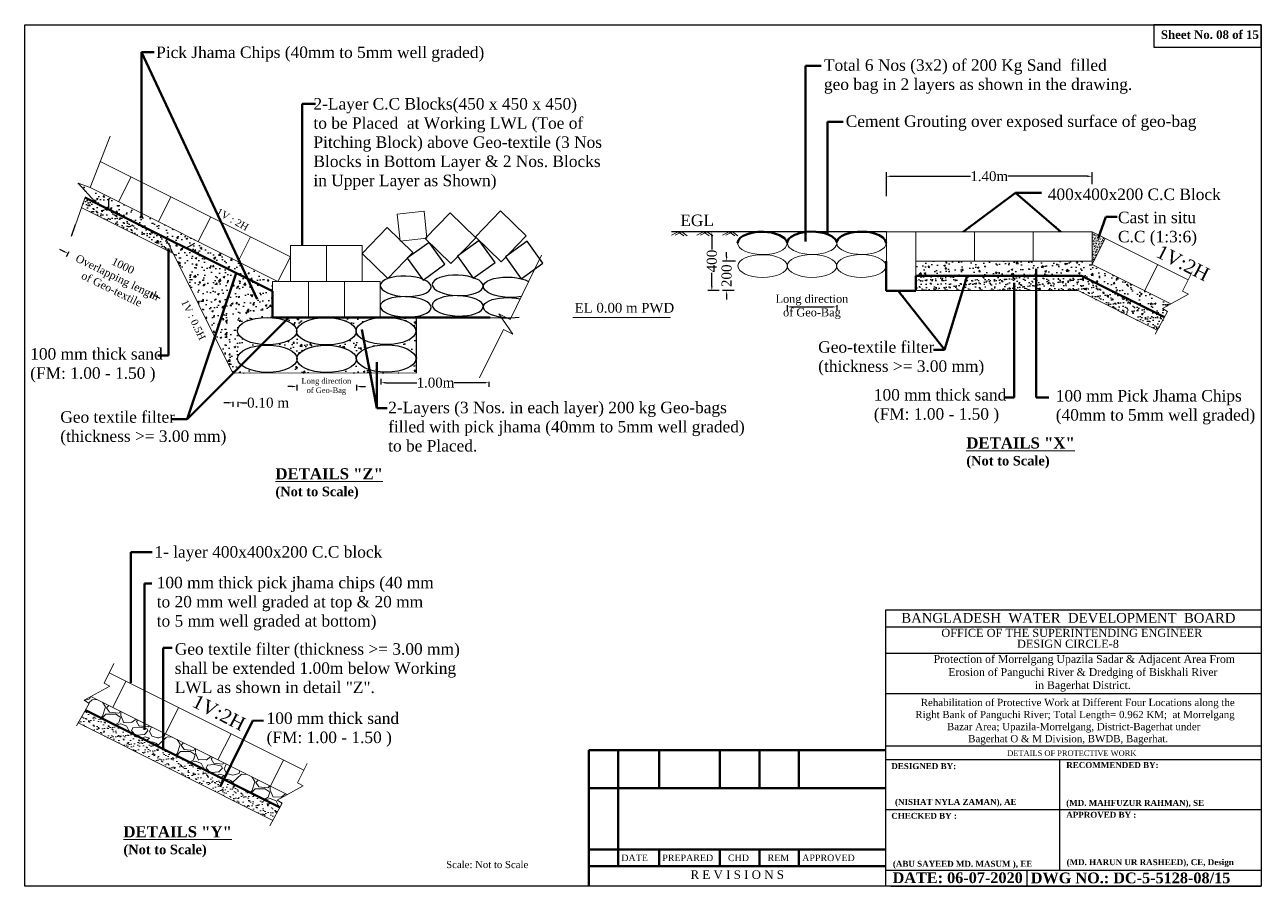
# Model space of a CAD drawing. Header units: metres. Extents: x -2434 to 11656, y -15288 to 8109.
# Drawn here: x 3116 to 3227.1, y -11701.7 to -11624.4 of the extents above; entities that cross this region are included whole.
import ezdxf
from ezdxf.enums import TextEntityAlignment as Align

# ---------------------------------------------------------------- set-up
doc = ezdxf.new("R2010")
doc.units = ezdxf.units.M
doc.layers.add('Layer1', color=7, linetype='Continuous', lineweight=13)
doc.layers.add('LINE', color=7, linetype='Continuous')
doc.styles.add('dim', font='isocp.shx')
doc.styles.add('Kazi_T_H', font='timesbd.ttf')
doc.styles.get("Standard").update_dxf_attribs({"font": 'times.ttf'})
doc.dimstyles.get("Standard").update_dxf_attribs({"dimtxt": 0.5, "dimasz": 0.4075, "dimexe": 0.364, "dimexo": 0.219, "dimgap": 0.09, "dimtad": 0, "dimdec": 0, "dimlfac": 1000, "dimzin": 0, "dimdsep": 46, "dimtxsty": 'Standard', "dimcen": 0.09, "dimadec": 0, "dimazin": 0, "dimtfac": 1, "dimtdec": 0, "dimtofl": 0, "dimtmove": 0, "dimatfit": 3, "dimfxl": 1, "dimtolj": 1, "dimtzin": 0, "dimarcsym": 0})
doc.dimstyles.new('STANDARD$0', dxfattribs={"dimscale": 0, "dimtxt": 8, "dimasz": 8, "dimexe": 4, "dimexo": 0, "dimgap": 2, "dimtad": 1, "dimdec": 0, "dimzin": 0, "dimdsep": 46, "dimtxsty": 'dim', "dimblk": 'DOTSMALL', "dimcen": 1, "dimclrd": 6, "dimclre": 6, "dimclrt": 256, "dimadec": 0, "dimazin": 0, "dimtfac": 1, "dimtdec": 0, "dimtix": 1, "dimtofl": 0, "dimtmove": 1, "dimatfit": 3, "dimldrblk": 'DOTSMALL', "dimfxl": 6, "dimtolj": 1, "dimtzin": 0, "dimarcsym": 0})

# ---------------------------------------------------------------- blocks, each defined once
blk = doc.blocks.new('*D249')
at = {"layer": 'Defpoints', "color": 0, "lineweight": -3, "ltscale": 0.5}
for p in [(3211.85, -11637.97), (3211.85, -11638.89), (3193.37, -11639.98)]:
    blk.add_point(p, dxfattribs=at)
at = {"layer": 'LINE', "color": 0, "lineweight": -2, "ltscale": 0.5}
for p, q in [((3193.37, -11639.76), (3193.37, -11637.61)), ((3211.85, -11638.67), (3211.85, -11637.61)), ((3193.78, -11637.97), (3200.94, -11637.97)), ((3211.44, -11637.97), (3204.28, -11637.97))]:
    blk.add_line(p, q, dxfattribs=at)
at = {"layer": 'LINE', "color": 0, "lineweight": -3, "ltscale": 0.5}
for points in [[(3193.78, -11637.91), (3193.78, -11638.04), (3193.37, -11637.97)], [(3211.44, -11637.91), (3211.44, -11638.04), (3211.85, -11637.97)]]:
    blk.add_solid(points, dxfattribs=at)
at = {"layer": 'LINE', "color": 0, "lineweight": 13, "ltscale": 0.5, "insert": (3202.61, -11637.97), "char_height": 0.5, "attachment_point": 5}
blk.add_mtext('\\A1;{\\H1.775x;1.40m}', dxfattribs=at)
blk = doc.blocks.new('*D250')
at = {"layer": 'Defpoints', "color": 0, "lineweight": -3, "ltscale": 0.5}
for p in [(3177.69, -11642.95), (3178.58, -11642.95), (3178.58, -11648.23)]:
    blk.add_point(p, dxfattribs=at)
at = {"layer": 'LINE', "color": 0, "lineweight": -2, "ltscale": 0.5}
for p, q in [((3178.36, -11642.95), (3177.33, -11642.95)), ((3177.69, -11643.36), (3177.69, -11644.54)), ((3177.69, -11647.82), (3177.69, -11646.64)), ((3178.36, -11648.23), (3177.33, -11648.23))]:
    blk.add_line(p, q, dxfattribs=at)
at = {"layer": 'LINE', "color": 0, "lineweight": -3, "ltscale": 0.5}
for points in [[(3177.62, -11643.36), (3177.76, -11643.36), (3177.69, -11642.95)], [(3177.62, -11647.82), (3177.76, -11647.82), (3177.69, -11648.23)]]:
    blk.add_solid(points, dxfattribs=at)
at = {"layer": 'LINE', "color": 0, "lineweight": 13, "ltscale": 0.5, "insert": (3177.69, -11645.59), "char_height": 0.9, "attachment_point": 5, "rotation": 90}
blk.add_mtext('\\A1;400', dxfattribs=at)
blk = doc.blocks.new('*D251')
at = {"layer": 'Defpoints', "color": 0, "lineweight": -3, "ltscale": 0.5}
for p in [(3179.02, -11645.59), (3180.05, -11645.59), (3179.91, -11648.23)]:
    blk.add_point(p, dxfattribs=at)
at = {"layer": 'LINE', "color": 0, "lineweight": -2, "ltscale": 0.5}
for p, q in [((3179.02, -11645.19), (3179.02, -11644.78)), ((3179.83, -11645.59), (3178.66, -11645.59)), ((3179.69, -11648.23), (3178.66, -11648.23)), ((3179.02, -11648.64), (3179.02, -11649.04))]:
    blk.add_line(p, q, dxfattribs=at)
at = {"layer": 'LINE', "color": 0, "lineweight": -3, "ltscale": 0.5}
for points in [[(3178.96, -11645.19), (3179.09, -11645.19), (3179.02, -11645.59)], [(3178.96, -11648.64), (3179.09, -11648.64), (3179.02, -11648.23)]]:
    blk.add_solid(points, dxfattribs=at)
at = {"layer": 'LINE', "color": 0, "lineweight": 13, "ltscale": 0.5, "insert": (3179.02, -11646.91), "char_height": 0.9, "attachment_point": 5, "rotation": 90}
blk.add_mtext('\\A1;200', dxfattribs=at)
blk = doc.blocks.new('*D252')
at = {"layer": 'Defpoints', "color": 0, "lineweight": -3, "ltscale": 0.5}
for p in [(3184.46, -11645.94), (3188.91, -11645.97), (3188.91, -11649.7)]:
    blk.add_point(p, dxfattribs=at)
at = {"layer": 'LINE', "color": 0, "lineweight": -2, "ltscale": 0.5}
for p, q in [((3184.46, -11649.55), (3184.46, -11650.07)), ((3184.87, -11649.7), (3188.5, -11649.7)), ((3188.91, -11649.55), (3188.91, -11650.07))]:
    blk.add_line(p, q, dxfattribs=at)
at = {"layer": 'LINE', "color": 0, "lineweight": -3, "ltscale": 0.5}
for points in [[(3184.87, -11649.64), (3184.87, -11649.77), (3184.46, -11649.7)], [(3188.5, -11649.64), (3188.5, -11649.77), (3188.91, -11649.7)]]:
    blk.add_solid(points, dxfattribs=at)
at = {"layer": 'LINE', "color": 0, "lineweight": 13, "ltscale": 0.5, "insert": (3186.68, -11649.7), "char_height": 0.5, "attachment_point": 5}
blk.add_mtext('\\A1;{\\H1.464x;Long direction\\Pof Geo-Bag}', dxfattribs=at)
blk = doc.blocks.new('*D253')
at = {"color": 0, "lineweight": -2, "ltscale": 0.5}
for p, q in [((3119.47, -11644.72), (3119.11, -11644.54)), ((3119.91, -11644.76), (3119.68, -11645.22)), ((3127.43, -11648.43), (3127.2, -11648.89)), ((3127.73, -11648.74), (3128.1, -11648.92))]:
    blk.add_line(p, q, dxfattribs=at)
at = {"color": 0, "linetype": 'Continuous', "lineweight": -3, "ltscale": 0.5}
for points in [[(3119.5, -11644.66), (3119.44, -11644.78), (3119.84, -11644.9)], [(3127.76, -11648.68), (3127.7, -11648.8), (3127.36, -11648.56)]]:
    blk.add_solid(points, dxfattribs=at)
at = {"layer": 'Defpoints', "color": 0, "linetype": 'Continuous', "lineweight": -3, "ltscale": 0.5}
for p in [(3121.01, -11642.49), (3119.84, -11644.9), (3128.54, -11646.16)]:
    blk.add_point(p, dxfattribs=at)
at = {"color": 0, "linetype": 'Continuous', "lineweight": -3, "ltscale": 0.5, "insert": (3124.28, -11647.06), "char_height": 0.7, "attachment_point": 5, "rotation": 334.0276}
blk.add_mtext('\\A1;1000\\POverlapping length\\Pof Geo-textile', dxfattribs=at)
blk = doc.blocks.new('*D254')
at = {"layer": 'Defpoints', "color": 0, "linetype": 'ByBlock', "lineweight": -3, "ltscale": 0.5}
for p in [(3145.77, -11654.53), (3140.41, -11655.64), (3145.77, -11656.85)]:
    blk.add_point(p, dxfattribs=at)
at = {"layer": 'LINE', "color": 0, "lineweight": -2, "ltscale": 0.5}
for p, q in [((3140, -11656.85), (3139.59, -11656.85)), ((3140.41, -11656.7), (3140.41, -11657.22)), ((3145.77, -11656.7), (3145.77, -11657.22)), ((3146.17, -11656.85), (3146.58, -11656.85))]:
    blk.add_line(p, q, dxfattribs=at)
at = {"layer": 'LINE', "color": 0, "linetype": 'ByBlock', "lineweight": -3, "ltscale": 0.5}
for points in [[(3140, -11656.79), (3140, -11656.92), (3140.41, -11656.85)], [(3146.17, -11656.79), (3146.17, -11656.92), (3145.77, -11656.85)]]:
    blk.add_solid(points, dxfattribs=at)
at = {"layer": 'LINE', "color": 0, "linetype": 'ByBlock', "lineweight": -3, "ltscale": 0.5, "insert": (3143.06, -11656.85), "char_height": 0.5, "attachment_point": 5}
blk.add_mtext('\\A1;Long direction\\Pof Geo-Bag', dxfattribs=at)
blk = doc.blocks.new('*D255')
at = {"layer": 'Defpoints', "color": 0, "lineweight": -3, "ltscale": 0.5}
for p in [(3134.66, -11658.01), (3135.09, -11658.02), (3135.09, -11658.31)]:
    blk.add_point(p, dxfattribs=at)
at = {"layer": 'LINE', "color": 0, "lineweight": -2, "ltscale": 0.5}
for p, q in [((3134.26, -11658.31), (3133.85, -11658.31)), ((3134.66, -11658.23), (3134.66, -11658.68)), ((3135.09, -11658.24), (3135.09, -11658.68)), ((3135.49, -11658.31), (3135.91, -11658.31))]:
    blk.add_line(p, q, dxfattribs=at)
at = {"layer": 'LINE', "color": 0, "lineweight": -3, "ltscale": 0.5}
for points in [[(3134.26, -11658.25), (3134.26, -11658.38), (3134.66, -11658.31)], [(3135.49, -11658.25), (3135.49, -11658.38), (3135.09, -11658.31)]]:
    blk.add_solid(points, dxfattribs=at)
at = {"layer": 'LINE', "color": 0, "lineweight": 13, "ltscale": 0.5, "insert": (3137.82, -11658.31), "char_height": 0.9, "attachment_point": 5}
blk.add_mtext('\\A1;0.10 m', dxfattribs=at)
blk = doc.blocks.new('*D256')
at = {"layer": 'Defpoints', "color": 0, "lineweight": -3, "ltscale": 0.5}
for p in [(3157.65, -11656.22), (3157.65, -11656.51), (3147.98, -11656.87)]:
    blk.add_point(p, dxfattribs=at)
at = {"layer": 'LINE', "color": 0, "lineweight": -2, "ltscale": 0.5}
for p, q in [((3147.98, -11656.66), (3147.98, -11656.15)), ((3148.39, -11656.51), (3151.19, -11656.51)), ((3157.24, -11656.51), (3154.53, -11656.51)), ((3157.65, -11656.44), (3157.65, -11656.88))]:
    blk.add_line(p, q, dxfattribs=at)
at = {"layer": 'LINE', "color": 0, "lineweight": -3, "ltscale": 0.5}
for points in [[(3148.39, -11656.44), (3148.39, -11656.58), (3147.98, -11656.51)], [(3157.24, -11656.44), (3157.24, -11656.58), (3157.65, -11656.51)]]:
    blk.add_solid(points, dxfattribs=at)
at = {"layer": 'LINE', "color": 0, "lineweight": 13, "ltscale": 0.5, "insert": (3152.86, -11656.51), "char_height": 0.5, "attachment_point": 5}
blk.add_mtext('\\A1;{\\H1.775x;1.00m}', dxfattribs=at)

msp = doc.modelspace()

# ---------------------------------------------------------------- hatches: boundary and pattern name
at = {"linetype": 'Continuous', "lineweight": -3, "ltscale": 0.5}
h = msp.add_hatch(dxfattribs=at)
h.set_pattern_fill('AR-CONC', color=0, scale=0.0083, style=0)
h.set_pattern_definition([(50, (3391.3798, -11546.2961), (1.512133, -0.1322944), [0.158115, -1.739265]), (355, (3391.3798, -11546.2961), (-0.2925155, 1.58577), [0.126492, -1.391412]), (100.451, (3391.5059, -11546.3071), (1.219623, 1.4534685), [0.134377, -1.478147]), (46.1842, (3391.3798, -11545.8744), (2.249956, -0.348951), [0.237173, -2.608897]), (96.6356, (3391.5673, -11545.9035), (1.970455, 2.053632), [0.201566, -2.21722]), (351.184, (3391.3798, -11545.8744), (1.970458, 2.053628), [0.189738, -2.087118]), (21, (3391.5907, -11545.9799), (1.2584035, -0.848804), [0.158115, -1.739265]), (326, (3391.5907, -11545.9799), (0.512957, 1.52876), [0.126492, -1.391412]), (71.4514, (3391.6955, -11546.0506), (1.771357, 0.67996), [0.134377, -1.478147]), (37.5, (3391.37984, -11546.2961), (0.0256354, 0.7018068), [0, -1.3745464, 0, -1.412494, 0, -1.3966825]), (7.5, (3391.37984, -11546.2961), (0.5546032, 0.8314988), [0, -0.8053324, 0, -1.3429234, 0, -0.5323205]), (327.5, (3390.9097, -11546.2961), (1.1254019, -0.0475486), [0, -0.52705, 0, -1.644396, 0, -2.181987]), (317.5, (3390.6989, -11546.2961), (1.2294722, 0.21104), [0, -0.685165, 0, -1.0920476, 0, -1.549527])])
h.paths.add_polyline_path([(3121.824402, -11638.980157), (3120.759363, -11638.600208), (3122.249284, -11640.240589), (3121.756784, -11640.072697), (3138.215292, -11648.301951), (3138.215292, -11647.415865), (3138.695818, -11647.415865)])
h = msp.add_hatch(dxfattribs=at)
h.set_pattern_fill('AR-SAND', color=0, scale=0.0132, style=0)
h.set_pattern_definition([(37.5, (2914.8088, -10528.6417), (-0.02112041, 0.64602547), [0, -0.5096256, 0, -0.569976, 0, -0.54483]), (7.5, (2914.8088, -10528.6417), (0.59337073, 0.94620913), [0, -0.2749296, 0, -0.4593336, 0, -0.176022]), (327.5, (2914.3964, -10528.6417), (1.04410993, 0.00189708), [0, -0.16764, 0, -0.603504, 0, -0.787908]), (317.5, (2914.3964, -10528.6417), (1.0078945, 0.2942667), [0, -0.08382, 0, -0.3956304, 0, -0.452628])])
h.paths.add_polyline_path([(3121.756784, -11640.072697), (3121.363874, -11639.938755), (3121.063885, -11640.788967), (3129.297743, -11644.905896), (3128.589264, -11643.488937)])
at = {"linetype": 'ByBlock', "lineweight": 5, "ltscale": 0.5}
h = msp.add_hatch(dxfattribs=at)
h.set_pattern_fill('AR-CONC', color=256, scale=0.00132, style=0)
h.set_pattern_definition([(50, (3207.50793, -11586.30206), (0.24048376, -0.0210396), [0.025146, -0.276606]), (355, (3207.50793, -11586.30206), (-0.0465205, 0.2521948), [0.0201168, -0.2212848]), (100.451, (3207.52797, -11586.30382), (0.1939641, 0.231154), [0.0213708, -0.2350788]), (46.1842, (3207.50793, -11586.235), (0.3578243, -0.0554959), [0.037719, -0.414909]), (96.6356, (3207.53775, -11586.23963), (0.3133736, 0.3266017), [0.0320562, -0.3526182]), (351.184, (3207.50793, -11586.235), (0.313374, 0.3266012), [0.0301752, -0.3319272]), (21, (3207.54146, -11586.25177), (0.20013164, -0.1349905), [0.025146, -0.276606]), (326, (3207.54146, -11586.25177), (0.0815787, 0.2431281), [0.0201168, -0.2212848]), (71.4514, (3207.55814, -11586.26302), (0.2817098, 0.1081382), [0.0213708, -0.2350788]), (37.5, (3207.50793, -11586.30206), (0.00407696, 0.11161265), [0, -0.21860256, 0, -0.2246376, 0, -0.222123]), (7.5, (3207.50793, -11586.30206), (0.08820195, 0.13223836), [0, -0.12807696, 0, -0.21357336, 0, -0.0846582]), (327.5, (3207.43316, -11586.30206), (0.17897959, -0.00756194), [0, -0.08382, 0, -0.2615184, 0, -0.3470148]), (317.5, (3207.39963, -11586.30206), (0.1955305, 0.03356297), [0, -0.108966, 0, -0.17367504, 0, -0.2464308])])
h.paths.add_polyline_path([(3213.032007, -11643.53968), (3211.851363, -11642.949359), (3211.851363, -11645.589359), (3211.851363, -11645.900968)])
at = {"linetype": 'Continuous', "lineweight": -3, "ltscale": 0.5}
h = msp.add_hatch(dxfattribs=at)
h.set_pattern_fill('AR-CONC', color=0, scale=0.0083, style=0)
h.set_pattern_definition([(50, (2914.8088, -10528.6417), (1.5121328, -0.1322944), [0.158115, -1.739265]), (355, (2914.8088, -10528.6417), (-0.2925155, 1.5857701), [0.126492, -1.391412]), (100.451, (2914.9348, -10528.6527), (1.2196228, 1.4534685), [0.134377, -1.478147]), (46.1842, (2914.8088, -10528.22), (2.249956, -0.3489513), [0.2371725, -2.6088975]), (96.6356, (2914.9963, -10528.2491), (1.970455, 2.053632), [0.2015655, -2.2172205]), (351.184, (2914.8088, -10528.22), (1.970458, 2.0536285), [0.189738, -2.087118]), (21, (2915.0196, -10528.3255), (1.2584035, -0.8488038), [0.158115, -1.739265]), (326, (2915.0196, -10528.3255), (0.5129568, 1.5287601), [0.126492, -1.391412]), (71.4514, (2915.1245, -10528.3962), (1.7713569, 0.6799597), [0.134377, -1.478147]), (37.5, (2914.8088, -10528.6417), (0.0256354, 0.70180682), [0, -1.3745464, 0, -1.412494, 0, -1.3966825]), (7.5, (2914.8088, -10528.6417), (0.5546032, 0.83149877), [0, -0.8053324, 0, -1.3429234, 0, -0.5323205]), (327.5, (2914.33867, -10528.6417), (1.12540194, -0.04754858), [0, -0.52705, 0, -1.644396, 0, -2.181987]), (317.5, (2914.1278, -10528.6417), (1.2294722, 0.2110399), [0, -0.685165, 0, -1.0920476, 0, -1.549527])])
edge = h.paths.add_edge_path()
edge.add_line((3138.215292, -11648.301951), (3128.589264, -11643.488937))
edge.add_line((3128.589264, -11643.488937), (3134.663982, -11655.638374))
edge.add_line((3134.663982, -11655.638374), (3151.156204, -11655.630225))
edge.add_line((3151.156204, -11655.630225), (3151.166962, -11650.651053))
edge.add_line((3151.166962, -11650.651053), (3148.772801, -11650.64588))
edge.add_ellipse((3148.414876, -11651.860039), major_axis=(-2.669393, 0.017474), ratio=0.4596705317, start_angle=278.6264693, end_angle=622.4667501, ccw=False)
edge.add_line((3147.899678, -11650.657512), (3147.899678, -11650.643993))
edge.add_line((3147.899678, -11650.643993), (3138.215292, -11650.643993))
edge.add_line((3138.215292, -11650.643993), (3138.215292, -11648.301951))
edge = h.paths.add_edge_path(flags=16)
edge.add_ellipse((3137.735016, -11651.877714), major_axis=(-2.669393, 0.017474), ratio=0.4596705317, start_angle=184.88008955, end_angle=535.92393405, ccw=False)
edge.add_ellipse((3143.057485, -11651.895389), major_axis=(-2.669393, 0.017474), ratio=0.4596705317, start_angle=4.88008955, end_angle=355.92393405, ccw=False)
edge = h.paths.add_edge_path(flags=16)
edge.add_ellipse((3137.754615, -11654.35382), major_axis=(-2.669393, 0.017474), ratio=0.4596705317, start_angle=184.88008955, end_angle=535.92393405, ccw=False)
edge.add_ellipse((3143.077084, -11654.371495), major_axis=(-2.669393, 0.017474), ratio=0.4596705317, start_angle=4.88008955, end_angle=355.92393405, ccw=False)
edge = h.paths.add_edge_path(flags=16)
edge.add_ellipse((3148.434475, -11654.336145), major_axis=(-2.669393, 0.017474), ratio=0.4596705317, start_angle=0, end_angle=360)
h.paths.add_polyline_path([(3151.017659, -11655.27862), (3154.420939, -11655.27862), (3154.420939, -11656.434036), (3151.017659, -11656.434036)], flags=9)
h = msp.add_hatch(dxfattribs=at)
h.set_pattern_fill('AR-CONC', color=0, scale=0.0083, style=0)
h.set_pattern_definition([(50, (2978.3044, -11653.5197), (1.512133, -0.1322944), [0.158115, -1.739265]), (355, (2978.3044, -11653.5197), (-0.292515, 1.58577), [0.126492, -1.391412]), (100.451, (2978.4304, -11653.5307), (1.219623, 1.4534685), [0.134377, -1.478147]), (46.1842, (2978.3044, -11653.098), (2.249956, -0.348951), [0.237173, -2.608897]), (96.6356, (2978.492, -11653.127), (1.970455, 2.053632), [0.201566, -2.21722]), (351.184, (2978.3044, -11653.098), (1.970458, 2.053628), [0.189738, -2.087118]), (21, (2978.5152, -11653.2034), (1.2584035, -0.848804), [0.158115, -1.739265]), (326, (2978.5152, -11653.2034), (0.512957, 1.52876), [0.126492, -1.391412]), (71.4514, (2978.6201, -11653.2742), (1.771357, 0.67996), [0.134377, -1.478147]), (37.5, (2978.3044, -11653.51966), (0.0256354, 0.7018068), [0, -1.3745464, 0, -1.412494, 0, -1.3966825]), (7.5, (2978.3044, -11653.5197), (0.5546032, 0.8314988), [0, -0.8053324, 0, -1.3429234, 0, -0.5323205]), (327.5, (2977.8343, -11653.51966), (1.125402, -0.0475486), [0, -0.52705, 0, -1.644396, 0, -2.181987]), (317.5, (2977.6235, -11653.5197), (1.2294722, 0.21104), [0, -0.685165, 0, -1.0920476, 0, -1.549527])])
h.paths.add_polyline_path([(3211.851363, -11645.900968), (3211.851363, -11645.589359), (3196.011363, -11645.589359), (3196.011363, -11646.909359), (3210.916534, -11646.909359), (3218.355131, -11650.628657), (3218.633484, -11650.125579), (3218.182957, -11649.834326), (3218.917632, -11649.434103)])
h = msp.add_hatch(dxfattribs=at)
h.set_pattern_fill('AR-SAND', color=0, scale=0.0132, style=0)
h.set_pattern_definition([(37.5, (2978.3044, -11653.51966), (-0.0211204, 0.6460255), [0, -0.5096256, 0, -0.569976, 0, -0.54483]), (7.5, (2978.3044, -11653.5197), (0.5933707, 0.946209), [0, -0.2749296, 0, -0.4593336, 0, -0.176022]), (327.5, (2977.892, -11653.51966), (1.0441099, 0.0018971), [0, -0.16764, 0, -0.603504, 0, -0.787908]), (317.5, (2977.892, -11653.5197), (1.0078945, 0.2942667), [0, -0.08382, 0, -0.3956304, 0, -0.452628])])
h.paths.add_polyline_path([(3210.916534, -11646.909359), (3196.032357, -11646.909359), (3196.032357, -11648.229359), (3210.604924, -11648.229359), (3217.715516, -11651.784654), (3218.355131, -11650.628657)])
at = {"linetype": 'ByBlock', "lineweight": 13, "ltscale": 0.5}
h = msp.add_hatch(dxfattribs=at)
h.set_pattern_fill('GRAVEL', color=256, scale=0.132, style=0)
h.set_pattern_definition([(228.0128, (3284.55916, -11620.73765), (-26.8224228, -30.17523708), [0.45107, -44.65626]), (184.9697, (3284.25741, -11621.07293), (40.23366508, 3.35277634), [0.774055, -76.63128]), (132.5104, (3283.48627, -11621.13999), (33.5279756, -36.88083603), [0.545796, -54.033804]), (267.2737, (3282.17868, -11621.97819), (3.35278544, 67.05597842), [0.704887, -69.78365]), (292.8337, (3282.14515, -11622.68228), (-16.7640476, 40.23362288), [0.691197, -68.428536]), (357.2737, (3282.41337, -11623.31931), (-67.05597842, 3.35278544), [0.704887, -69.78365]), (37.6942, (3283.11746, -11623.35284), (-43.58642754, -33.52797011), [0.932176, -92.28529]), (72.2553, (3283.85508, -11622.78286), (23.46964695, 73.76162139), [0.88007, -87.126996]), (121.4296, (3284.1233, -11621.94466), (-26.82240691, 43.58634873), [0.707273, -70.02006]), (175.2364, (3283.7545, -11621.34116), (36.88077103, -3.35276853), [0.80746, -39.56555]), (222.3974, (3282.94982, -11621.2741), (-40.23360121, -36.88075202), [1.044223, -103.378176]), (138.8141, (3285.49795, -11622.01172), (-23.46958505, 20.11676906), [0.356407, -35.28439]), (171.4692, (3285.22972, -11621.77702), (43.58633347, -6.7056169), [0.67806, -67.12807]), (225, (3284.5592, -11621.6764), (-7e-16, -3.352798), [0.474156, -4.267415]), (203.1986, (3284.32447, -11621.2741), (16.7640565, 6.7056294), [0.25534, -25.27879]), (291.8014, (3284.0898, -11621.3747), (-3.3528024, 10.0584065), [0.361107, -17.694336]), (30.9638, (3284.2239, -11621.70997), (10.0583894, 6.7056052), [0.5865, -18.963516]), (161.5651, (3284.7268, -11621.4082), (6.705603, -3.352795), [0.4241, -10.17839]), (16.3895, (3282.14515, -11621.37469), (33.5280185, 10.05837908), [0.594116, -58.817616]), (70.3462, (3282.71512, -11621.20705), (-13.41116263, -36.88074784), [0.49843, -49.344504]), (293.1986, (3284.7268, -11620.73765), (-6.7056294, 16.7640565), [0.51068, -25.023504]), (343.6105, (3284.92797, -11621.20705), (-33.5280185, 10.05837908), [0.594116, -58.817616]), (339.444, (3282.14515, -11623.45342), (-16.7640208, 6.7055919), [0.572926, -28.073364]), (294.7751, (3282.6816, -11623.6546), (-16.76396093, 36.88078287), [0.480047, -47.52475]), (66.8014, (3284.76033, -11624.09045), (6.7056294, 16.7640565), [0.51068, -25.023504]), (17.354, (3284.9615, -11623.62106), (-43.58640235, -13.41117977), [0.562034, -55.64117]), (69.444, (3283.11746, -11624.09045), (-6.7055919, -16.7640208), [0.286464, -28.359936]), (101.3099, (3284.55916, -11624.09045), (-3.3527835, 13.411157), [0.17096, -16.92504]), (165.9638, (3284.5256, -11623.9228), (10.058407, -3.3527942), [0.691197, -13.132746]), (186.009, (3283.85508, -11623.75517), (33.52795056, 3.35279217), [0.640552, -63.41465]), (303.6901, (3284.2239, -11622.0117), (-3.352801, 6.7055935), [0.48355, -11.60515]), (353.1572, (3284.49211, -11622.41405), (56.99762357, -6.70563003), [0.844215, -83.57712]), (60.9454, (3285.3303, -11622.51464), (-13.4111688, -23.46954405), [0.34519, -34.17401]), (90, (3285.498, -11622.213), (-3.3528, 3.3528), [0.20117, -3.15163]), (120.2564, (3283.78802, -11623.6546), (13.41117158, -23.46958816), [0.465784, -46.11275]), (48.0128, (3283.55332, -11623.25225), (26.8224228, 30.17523708), [0.902145, -44.205216]), (0, (3284.1568, -11622.5817), (3.3528, 3.3528), [0.87173, -2.48107]), (325.3048, (3285.02856, -11622.5817), (-33.5279419, 23.46960223), [0.530125, -52.482276]), (254.0546, (3285.4644, -11622.88345), (-3.3528086, -13.411232), [0.488174, -23.920644]), (207.646, (3285.33031, -11623.35284), (-63.70317762, -33.52802109), [0.79483, -78.6885]), (175.4261, (3284.62622, -11623.72165), (-43.58641004, 3.35278378), [0.84088, -83.246856]), (175.4261, (3284.62622, -11623.72165), (-43.58641004, 3.35278378), [0.84088, -83.246856])])
h.paths.add_polyline_path([(3121.90408, -11684.681904), (3121.283719, -11685.019853), (3121.734246, -11685.311106), (3121.404131, -11685.907734), (3138.891861, -11694.651599), (3139.09875, -11694.277682), (3138.648222, -11693.986429), (3139.540726, -11693.500227)])
at = {"linetype": 'ByBlock', "lineweight": 18, "ltscale": 0.5}
h = msp.add_hatch(dxfattribs=at)
h.set_pattern_fill('AR-SAND', color=256, scale=0.0132, style=0)
h.set_pattern_definition([(37.5, (3282.14515, -11624.09045), (-0.0211204, 0.6460255), [0, -0.5096256, 0, -0.569976, 0, -0.54483]), (7.5, (3282.14515, -11624.09045), (0.5933707, 0.946209), [0, -0.2749296, 0, -0.4593336, 0, -0.176022]), (327.5, (3281.73275, -11624.09045), (1.04411, 0.001897), [0, -0.16764, 0, -0.603504, 0, -0.787908]), (317.5, (3281.73275, -11624.09045), (1.0078945, 0.2942667), [0, -0.08382, 0, -0.3956304, 0, -0.452628])])
h.paths.add_polyline_path([(3138.252246, -11695.807597), (3138.891861, -11694.651599), (3121.404131, -11685.907734), (3120.764516, -11687.063732)])

# ---------------------------------------------------------------- linework, layer by layer
at = {"color": 0, "linetype": 'Continuous', "lineweight": 13, "ltscale": 0.5}
for p, q in [((3139.829356, -11645.192762), (3122.739479, -11636.647823)), ((3124.384538, -11640.260225), (3125.518077, -11638.037122)), ((3138.695818, -11647.415865), (3121.824402, -11638.980157)), ((3127.962358, -11642.049135), (3129.095897, -11639.826032)), ((3129.297743, -11644.905896), (3121.013999, -11640.764024)), ((3131.540178, -11643.838045), (3132.673717, -11641.614942)), ((3134.663982, -11655.638374), (3128.589264, -11643.488937)), ((3135.117998, -11645.626955), (3136.251537, -11643.403852)), ((3138.695818, -11647.415865), (3139.829356, -11645.192762)), ((3151.156204, -11655.630225), (3134.663982, -11655.638374))]:
    msp.add_line(p, q, dxfattribs=at)
at = {"color": 0, "lineweight": 53, "ltscale": 0.5}
for p, q in [((3138.215292, -11648.301951), (3121.354089, -11639.871349)), ((3147.899678, -11650.643993), (3157.783522, -11650.665349))]:
    msp.add_line(p, q, dxfattribs=at)
at = {"color": 0, "linetype": 'Continuous', "lineweight": -3, "ltscale": 0.5}
for p, q in [((3123.50881, -11640.94871), (3123.504853, -11640.006725)), ((3120.48616, -11642.323534), (3120.116198, -11643.379611)), ((3193.371363, -11642.949359), (3174.079437, -11642.949359)), ((3130.439197, -11644.413903), (3131.234295, -11643.973378)), ((3151.156204, -11655.630225), (3151.166927, -11650.667574)), ((3157.783522, -11650.665349), (3159.622713, -11650.699619))]:
    msp.add_line(p, q, dxfattribs=at)
at = {"linetype": 'ByBlock', "lineweight": 13, "ltscale": 0.5}
for p, q in [((3211.851363, -11642.949359), (3193.371363, -11642.949359)), ((3220.498949, -11647.273151), (3211.851363, -11642.949359)), ((3211.851363, -11645.589359), (3196.011363, -11645.589359)), ((3218.917632, -11649.434103), (3211.851363, -11645.900968)), ((3210.604924, -11648.229359), (3196.032357, -11648.229359)), ((3217.715516, -11651.784654), (3210.604924, -11648.229359)), ((3141.030239, -11691.293373), (3123.55189, -11682.554199)), ((3139.540726, -11693.500227), (3121.90408, -11684.681904)), ((3138.252246, -11695.807597), (3120.764516, -11687.063732))]:
    msp.add_line(p, q, dxfattribs=at)
at = {"linetype": 'ByBlock', "lineweight": 18, "ltscale": 0.5}
for p, q in [((3193.371363, -11642.949359), (3193.371363, -11648.229359)), ((3196.011363, -11642.949359), (3196.011363, -11648.229359)), ((3201.291363, -11642.949359), (3201.291363, -11645.589359)), ((3206.571363, -11642.949359), (3206.571363, -11645.589359)), ((3211.851363, -11642.949359), (3211.851363, -11645.589359)), ((3211.851363, -11645.900968), (3213.032007, -11643.53968)), ((3211.851363, -11645.589359), (3211.851363, -11645.900968)), ((3216.573939, -11648.262256), (3217.754583, -11645.900968)), ((3123.87178, -11685.665754), (3125.052424, -11683.304466)), ((3128.594356, -11688.027042), (3129.775, -11685.665754)), ((3133.316932, -11690.38833), (3134.497575, -11688.027042)), ((3138.039507, -11692.749617), (3139.220151, -11690.38833))]:
    msp.add_line(p, q, dxfattribs=at)
at = {"linetype": 'ByBlock', "lineweight": 60, "ltscale": 0.5}
for p, q in [((3193.338804, -11645.594811), (3193.338804, -11648.249144)), ((3210.916534, -11646.909359), (3196.032357, -11646.909359)), ((3196.032357, -11648.249144), (3196.032357, -11646.909359)), ((3218.355131, -11650.628657), (3210.916534, -11646.909359)), ((3193.338804, -11648.249144), (3196.032357, -11648.249144)), ((3138.891861, -11694.651599), (3121.404131, -11685.907734))]:
    msp.add_line(p, q, dxfattribs=at)
at = {"linetype": 'ByBlock', "lineweight": 30, "ltscale": 0.5}
for p in [(3227.054708, -11679.622204), (3193.770583, -11701.72707)]:
    msp.add_line(p, (3227.054708, -11701.72707), dxfattribs=at)
at = {"color": 7, "lineweight": 30, "ltscale": 0.18}
msp.add_lwpolyline([(3227.054708, -11624.365324), (3217.399885, -11624.365324), (3217.399885, -11626.390689), (3227.054708, -11626.390689)], close=True, dxfattribs=at)
at = {"color": 0, "linetype": 'Continuous', "lineweight": -3, "ltscale": 0.5}
for points in [[(3151.934674, -11643.574463), (3154.254495, -11645.819289), (3156.499321, -11643.499467), (3154.1795, -11641.254642)], [(3156.443255, -11643.396475), (3158.763076, -11645.641301), (3161.007902, -11643.32148), (3158.68808, -11641.076654)], [(3146.273809, -11644.896171), (3148.593631, -11647.140997), (3150.838456, -11644.821175), (3148.518635, -11642.576349)], [(3151.739103, -11647.292148), (3153.704816, -11645.878755), (3152.291423, -11643.913041), (3150.32571, -11645.326435)], [(3156.247684, -11647.11416), (3158.213397, -11645.700767), (3156.800004, -11643.735054), (3154.834291, -11645.148447)], [(3160.551871, -11647.181866), (3162.517585, -11645.768473), (3161.104191, -11643.80276), (3159.138478, -11645.216153)]]:
    msp.add_lwpolyline(points, close=True, dxfattribs=at)
at = {"linetype": 'ByBlock', "lineweight": 18, "ltscale": 0.5}
for points in [[(3174.07504, -11643.269828), (3174.669207, -11642.949359), (3175.170525, -11643.334729)], [(3174.392789, -11643.269828), (3174.986956, -11642.949359), (3175.488273, -11643.334729)], [(3176.356649, -11643.269828), (3176.950816, -11642.949359), (3177.452133, -11643.334729)], [(3176.674398, -11643.269828), (3177.268565, -11642.949359), (3177.769882, -11643.334729)], [(3178.657369, -11643.269828), (3179.251536, -11642.949359), (3179.752854, -11643.334729)], [(3178.944188, -11643.269828), (3179.538354, -11642.949359), (3180.039672, -11643.334729)], [(3217.520213, -11652.137632), (3218.633484, -11650.125579), (3218.182957, -11649.834326), (3220.515608, -11648.563586), (3219.985451, -11648.298836), (3220.860219, -11646.551532)], [(3120.620975, -11687.323159), (3121.734246, -11685.311106), (3121.283719, -11685.019853), (3123.61637, -11683.749113), (3123.086213, -11683.484363), (3123.960981, -11681.73706)], [(3137.985478, -11696.289735), (3139.09875, -11694.277682), (3138.648222, -11693.986429), (3140.980873, -11692.715688), (3140.450717, -11692.450939), (3141.325485, -11690.703635)]]:
    msp.add_lwpolyline(points, dxfattribs=at)
at = {"color": 0, "linetype": 'Continuous', "lineweight": 53, "ltscale": 0.5}
msp.add_lwpolyline([(3180.005167, -11643.964753), (3180.070854, -11643.721488), (3180.244197, -11643.50792), (3180.516253, -11643.318321), (3180.881282, -11643.159047), (3181.397553, -11643.026681), (3181.811039, -11642.97285), (3182.312184, -11642.949359), (3183.054143, -11643.033828), (3183.766955, -11643.248151), (3184.22406, -11643.53669), (3184.429687, -11643.839394), (3184.466937, -11643.949923), (3184.494491, -11643.792664), (3184.602576, -11643.602077), (3184.821831, -11643.400722), (3185.134238, -11643.2262), (3185.551447, -11643.080508), (3186.117301, -11642.973592), (3186.634581, -11642.941952), (3187.043125, -11642.949359), (3187.466642, -11643.010016), (3187.812158, -11643.086958), (3188.137225, -11643.194809), (3188.505662, -11643.382127), (3188.792128, -11643.638946), (3188.908107, -11643.890223), (3188.935894, -11643.782874), (3189.072887, -11643.566284), (3189.339843, -11643.350851), (3189.627429, -11643.205748), (3190.129416, -11643.049493), (3190.43941, -11642.992508), (3190.784282, -11642.956354), (3191.216642, -11642.949359), (3191.632715, -11642.975146), (3191.991074, -11643.030442), (3192.29595, -11643.104209), (3192.712673, -11643.25903), (3193.042301, -11643.457556), (3193.265775, -11643.696933), (3193.352361, -11643.982993)], dxfattribs=at)
at = {"color": 0, "linetype": 'Continuous', "lineweight": -3, "ltscale": 0.5, "extrusion": (0, 0, -1)}
for centre in [(3150.181971, -11647.851924), (3154.859469, -11647.764681), (3154.863252, -11649.607664), (3150.185754, -11649.694908)]:
    msp.add_ellipse(centre, major_axis=(-2.28678, 0.073593), ratio=0.3999216098, dxfattribs=at)
for centre, start_param, end_param in [((3159.449581, -11647.939167), 4.1890552868, 8.733121289), ((3159.453363, -11649.782151), 4.2820228076, 8.2967749349)]:
    msp.add_ellipse(centre, major_axis=(-2.28678, 0.073593), ratio=0.3999216098, start_param=start_param, end_param=end_param, dxfattribs=at)
at = {"color": 0, "linetype": 'Continuous', "lineweight": -3, "ltscale": 0.5}
for centre in [(3137.735016, -11651.877714), (3143.057485, -11651.895389), (3148.414876, -11651.860039), (3137.754615, -11654.35382), (3143.077084, -11654.371495), (3148.434475, -11654.336145)]:
    msp.add_ellipse(centre, major_axis=(-2.669393, 0.017474), ratio=0.4596705317, dxfattribs=at)
at = {"layer": 'Layer1', "color": 7, "lineweight": 30}
msp.add_lwpolyline([(3203.412566, -11701.72707), (3115.955628, -11701.72707), (3115.955628, -11624.365324), (3227.054708, -11624.365324), (3227.054708, -11685.250259), (3227.054708, -11699.20484), (3227.054708, -11701.72707)], close=True, dxfattribs=at)
at = {"layer": 'LINE', "color": 7, "lineweight": 13, "ltscale": 0.5}
for p, q in [((3144.671549, -11647.415865), (3144.671549, -11650.643993)), ((3144.671549, -11650.643993), (3144.671549, -11647.415865)), ((3138.215292, -11650.643993), (3147.899678, -11650.643993)), ((3141.554617, -11650.643993), (3138.326489, -11650.643993)), ((3140.655706, -11650.643993), (3142.460284, -11650.643993)), ((3140.655706, -11650.643993), (3142.460284, -11650.643993)), ((3173.962486, -11650.643993), (3165.21368, -11650.643993))]:
    msp.add_line(p, q, dxfattribs=at)
at = {"layer": 'LINE', "color": 7, "lineweight": 53, "ltscale": 0.5}
for p, q in [((3138.215292, -11648.301951), (3138.215292, -11650.643993)), ((3138.215292, -11650.643993), (3147.899678, -11650.643993))]:
    msp.add_line(p, q, dxfattribs=at)
at = {"layer": 'LINE', "color": 0, "linetype": 'ByBlock', "lineweight": 30, "ltscale": 0.5}
for p, q in [((3227.054708, -11676.943797), (3193.30243, -11676.943797)), ((3193.30243, -11676.943797), (3193.30243, -11701.72707)), ((3227.054708, -11678.465173), (3193.30243, -11678.465173)), ((3227.054708, -11680.826846), (3193.30243, -11680.826846)), ((3227.054708, -11684.446624), (3193.30243, -11684.446624)), ((3227.054708, -11689.134845), (3193.30243, -11689.134845)), ((3227.054708, -11690.359711), (3193.30243, -11690.359711)), ((3208.957713, -11700.271651), (3208.957713, -11690.359711)), ((3193.30243, -11694.826175), (3227.054708, -11694.826175)), ((3193.30243, -11700.271651), (3227.054708, -11700.271651)), ((3206.021657, -11701.72707), (3206.021657, -11700.271651))]:
    msp.add_line(p, q, dxfattribs=at)
at = {"layer": 'LINE', "lineweight": 50, "ltscale": 0.5}
for p, q in [((3193.30243, -11689.508108), (3166.642434, -11689.508108)), ((3166.642434, -11701.699377), (3166.642434, -11689.508108)), ((3169.259914, -11689.508108), (3169.259914, -11699.914189)), ((3172.943539, -11689.508108), (3172.943539, -11692.910832)), ((3178.401943, -11689.508108), (3178.401943, -11692.910832)), ((3181.957886, -11689.508108), (3181.957886, -11692.910832)), ((3185.513829, -11689.508108), (3185.513829, -11692.910832)), ((3193.30243, -11692.910832), (3166.642434, -11692.910832)), ((3193.30243, -11698.434674), (3166.642434, -11698.434674)), ((3172.943539, -11698.434674), (3172.943539, -11699.914189)), ((3178.401943, -11698.434674), (3178.401943, -11699.914189)), ((3181.957886, -11698.434674), (3181.957886, -11699.914189)), ((3185.513829, -11698.434674), (3185.513829, -11699.914189)), ((3193.30243, -11699.914189), (3166.642434, -11699.914189))]:
    msp.add_line(p, q, dxfattribs=at)
at = {"layer": 'LINE', "color": 7, "lineweight": 13, "ltscale": 0.5}
for points in [[(3123.6322, -11634.372469), (3121.824402, -11638.980157), (3120.759363, -11638.600208), (3122.249284, -11640.240589), (3121.363874, -11639.938755), (3120.491812, -11642.410303)], [(3162.384948, -11645.049176), (3159.55579, -11650.836518), (3158.554573, -11650.310939), (3159.799678, -11652.144085), (3158.965358, -11651.721044), (3156.802689, -11656.057637)]]:
    msp.add_lwpolyline(points, dxfattribs=at)
for points in [[(3151.830883, -11641.119286), (3149.424263, -11641.383649), (3149.688625, -11643.790269), (3152.095246, -11643.525906)], [(3139.829356, -11647.415865), (3143.057485, -11647.415865), (3143.057485, -11644.187736), (3139.829356, -11644.187736)], [(3143.057485, -11647.415865), (3146.285614, -11647.415865), (3146.285614, -11644.187736), (3143.057485, -11644.187736)], [(3138.215292, -11650.643993), (3141.443421, -11650.643993), (3141.443421, -11647.415865), (3138.215292, -11647.415865)], [(3141.443421, -11650.643993), (3144.671549, -11650.643993), (3144.671549, -11647.415865), (3141.443421, -11647.415865)], [(3144.671549, -11650.643993), (3147.899678, -11650.643993), (3147.899678, -11647.415865), (3144.671549, -11647.415865)]]:
    msp.add_lwpolyline(points, close=True, dxfattribs=at)
at = {"layer": 'LINE', "color": 7, "lineweight": 9, "ltscale": 0.5}
for centre in [(3182.229661, -11643.979315), (3182.257356, -11646.035636), (3186.691431, -11646.025474), (3191.127867, -11646.02942)]:
    msp.add_ellipse(centre, major_axis=(-2.224494, 0.014562), ratio=0.4596705317, dxfattribs=at)
for centre, start_param, end_param in [((3186.691431, -11643.964485), -0.0611163992, 6.222068908), ((3191.127867, -11643.968431), 0.0869224359, 6.2208742974)]:
    msp.add_ellipse(centre, major_axis=(-2.224494, 0.014562), ratio=0.4596705317, start_param=start_param, end_param=end_param, dxfattribs=at)

# ---------------------------------------------------------------- texts
at = {"color": 7, "lineweight": 30, "ltscale": 0.18, "insert": (3218.03689, -11624.869494), "char_height": 0.76320555, "width": 27.41409531, "attachment_point": 1}
msp.add_mtext('{\\fTimes New Roman|b1|i0|c0|p18;Sheet No. 08 of 15}', dxfattribs=at)
at = {"layer": 'LINE', "color": 7, "lineweight": 13, "ltscale": 0.5}
for s, p in [('1V:2H ', (3217.500576, -11645.154447)), ('1V:2H', (3130.887897, -11685.531751))]:
    msp.add_text(s, height=1.225125, rotation=332.99359933, dxfattribs=at).set_placement(p)
at = {"layer": 'LINE', "color": 0, "linetype": 'ByBlock', "lineweight": 30, "ltscale": 0.5}
for s, height, p in [('BANGLADESH  WATER  DEVELOPMENT  BOARD', 0.87471451, (3209.725702, -11678.062018)), ('OFFICE OF THE SUPERINTENDING ENGINEER', 0.72956831, (3210.033219, -11679.337827)), ('DESIGN CIRCLE-8', 0.72956831, (3209.688401, -11680.315617)), ('DETAILS OF PROTECTIVE WORK', 0.5, (3210.032724, -11690.025821))]:
    msp.add_text(s, height=height, dxfattribs=at).set_placement(p, align=Align.CENTER)
at = {"layer": 'LINE', "color": 0, "linetype": 'ByBlock', "lineweight": 30, "ltscale": 0.5, "style": 'Kazi_T_H'}
for s, height, p in [('DESIGNED BY:', 0.53597578, (3193.814805, -11691.205837)), ('RECOMMENDED BY:', 0.53597578, (3209.532809, -11691.110077)), ('(NISHAT NYLA ZAMAN), AE', 0.53597578, (3194.142328, -11694.422102)), ('(MD. MAHFUZUR RAHMAN), SE', 0.53597578, (3209.528005, -11694.507133)), ('CHECKED BY :', 0.53597578, (3193.814805, -11695.672302)), ('APPROVED BY :', 0.53597578, (3209.532809, -11695.576542)), ('(ABU SAYEED MD. MASUM ), EE', 0.53597578, (3193.956312, -11699.979444)), ('DATE: 06-07-2020', 0.9647564, (3193.930184, -11701.442795)), ('DWG NO.: DC-5-5128-08/15', 0.9647564, (3206.346204, -11701.45942))]:
    msp.add_text(s, height=height, dxfattribs=at).set_placement(p)
at = {"layer": 'LINE', "lineweight": 50, "ltscale": 0.5}
for s, p in [('DATE', (3169.555817, -11699.470334)), ('PREPARED', (3173.239442, -11699.470334)), ('CHD', (3179.141701, -11699.470334)), ('REM', (3182.697644, -11699.470334)), ('APPROVED', (3185.809732, -11699.470334))]:
    msp.add_text(s, height=0.5918059, dxfattribs=at).set_placement(p)
msp.add_text('R E V I S I O N S', height=0.7700819, dxfattribs=at).set_placement((3179.972432, -11701.069311), align=Align.CENTER)
at = {"layer": 'LINE', "color": 7, "lineweight": 13, "ltscale": 0.5, "attachment_point": 1}
for s, insert, char_height, width in [('{\\fTimes New Roman|b0|i0|c0|p18;Pick Jhama Chips (40mm to 5mm well graded)}', (3127.763493, -11626.32148), 1.03193343, 39.65808448), ('Total 6 Nos (3x2) of 200 Kg Sand  filled \\Pgeo bag in 2 layers as shown in the drawing.', (3187.761321, -11627.469744), 1.03193343, 39.65808448), ('2-Layer C.C Blocks(450 x 450 x 450)\\Pto be Placed  at Working LWL (Toe of \\PPitching Block) above Geo-textile (3 Nos \\PBlocks in Bottom Layer & 2 Nos. Blocks\\Pin Upper Layer as Shown)', (3141.895767, -11630.949482), 1.03193343, 39.65808448), ('Cement Grouting over exposed surface of geo-bag', (3189.721693, -11632.510183), 1.03193343, 39.65808448), ('400x400x200 C.C Block', (3207.875579, -11639.075146), 1.03193343, 39.65808448), ('EGL', (3174.853863, -11641.41198), 1.0319334, 39.65808448), ('Cast in situ\\PC.C (1:3:6)', (3214.179259, -11641.152582), 1.03193343, 39.65808448), (' Geo-textile filter\\P (thickness >= 3.00 mm)', (3186.858876, -11652.785395), 1.03193343, 39.65808448), ('100 mm thick sand \\P(FM: 1.00 - 1.50 )', (3116.449865, -11653.405936), 1.03193343, 39.65808448), ('100 mm thick sand \\P(FM: 1.00 - 1.50 )', (3192.244475, -11657.076687), 1.03193343, 39.65808448), ('100 mm Pick Jhama Chips \\P(40mm to 5mm well graded)', (3208.591362, -11657.165251), 1.03193343, 39.65808448), ('2-Layers (3 Nos. in each layer) 200 kg Geo-bags\\Pfilled with pick jhama (40mm to 5mm well graded)\\Pto be Placed.', (3148.612115, -11658.219025), 1.03193343, 39.65808448), ('Geo textile filter \\P(thickness >= 3.00 mm) ', (3119.152208, -11659.070232), 1.03193343, 39.65808448), ('{\\fTimes New Roman|b1|i0|c0|p18;\\H1.432x;\\LDETAILS "X"\\P\\H0.8606x;\\l(Not to Scale)}', (3200.554078, -11661.421889), 0.69625326, 10.94491599), ('{\\fTimes New Roman|b1|i0|c0|p18;\\H1.432x;\\LDETAILS "Z"\\P\\H0.8603x;\\l(Not to Scale)}', (3138.478303, -11664.186767), 0.69625326, 10.94491599), ('1- layer 400x400x200 C.C block', (3127.603679, -11671.184699), 1.03193343, 39.65808448), ('100 mm thick pick jhama chips (40 mm\\Pto 20 mm well graded at top & 20 mm \\Pto 5 mm well graded at bottom) ', (3127.81431, -11673.938943), 1.03193343, 39.65808448), ('Geo textile filter (thickness >= 3.00 mm)\\Pshall be extended 1.00m below Working\\PLWL as shown in detail "Z".', (3129.436194, -11679.901402), 1.03193343, 39.65808448), ('100 mm thick sand \\P(FM: 1.00 - 1.50 )', (3137.686153, -11686.117861), 1.03193343, 39.65808448), ('{\\fTimes New Roman|b1|i0|c0|p18;\\H1.432x;\\LDETAILS "Y"\\P\\H0.8606x;\\l(Not to Scale)}', (3124.82188, -11696.334523), 0.69625326, 10.94491599)]:
    msp.add_mtext(s, dxfattribs=dict(at, insert=insert, char_height=char_height, width=width))
at = {"layer": 'LINE', "color": 7, "lineweight": 13, "ltscale": 0.5, "char_height": 0.6473586, "attachment_point": 1}
for s, insert, width, rotation in [('1V : 2H', (3133.416275, -11640.783796), 3.41078658, 330.23510537), ('1V : 0.5H', (3130.577151, -11648.966228), 4.91397139, 295.60256863)]:
    msp.add_mtext(s, dxfattribs=dict(at, insert=insert, width=width, rotation=rotation))
at = {"layer": 'LINE', "color": 0, "linetype": 'ByBlock', "lineweight": -3, "ltscale": 0.5, "insert": (3165.359131, -11649.342042), "char_height": 0.88111239, "attachment_point": 1}
msp.add_mtext('EL 0.00 m PWD', dxfattribs=at)
at = {"layer": 'LINE', "color": 0, "linetype": 'ByBlock', "lineweight": -3, "ltscale": 0.5, "attachment_point": 2}
for s, insert, char_height, width in [('{\\fTimes New Roman|b1|i0|c0|p18; }Protection of Morrelgang Upazila Sadar & Adjacent Area From \\PErosion of Panguchi River & Dredging of Biskhali River\\Pin Bagerhat District.', (3211.023222, -11680.972462), 0.70173527, 30.66594224), ('                   Rehabilitation of Protective Work at Different Four Locations along the \\P                 Right Bank of Panguchi River; Total Length= 0.962 KM;  at Morrelgang\\P                Bazar Area; Upazila-Morrelgang, District-Bagerhat under \\P            Bagerhat O & M Division, BWDB, Bagerhat.', (3208.231989, -11684.896881), 0.65, 36.13792675)]:
    msp.add_mtext(s, dxfattribs=dict(at, insert=insert, char_height=char_height, width=width))
at = {"layer": 'LINE', "color": 7, "linetype": 'ByBlock', "lineweight": 30, "ltscale": 0.5, "insert": (3153.819335, -11699.457724), "char_height": 0.63961538, "width": 13.43449086, "attachment_point": 1}
msp.add_mtext('Scale: Not to Scale', dxfattribs=at)
at = {"layer": 'LINE', "color": 0, "linetype": 'ByBlock', "lineweight": 30, "ltscale": 0.5, "insert": (3217.07536, -11699.294805), "char_height": 0.53597578, "width": 15.7161697, "attachment_point": 2, "style": 'Kazi_T_H'}
msp.add_mtext('(MD. HARUN UR RASHEED), CE, Design', dxfattribs=at)

# ---------------------------------------------------------------- dimensions: what is measured, and where the dimension line sits
at = {"color": 0, "linetype": 'Continuous', "lineweight": -3, "ltscale": 0.5}
dim = msp.add_linear_dim(base=(3119.840157, -11644.897194), p1=(3128.53542, -11646.157569), p2=(3121.011596, -11642.492445), angle=154.02762363, text='1000\\POverlapping length\\Pof Geo-textile', dimstyle='Standard', override={"dimtxt": 0.7, "dimfxl": 0.15, "dimfxlon": 1}, dxfattribs=at)
dim.commit()
dim.dimension.update_dxf_attribs({"geometry": '*D253', "text_midpoint": (3124.277519, -11647.058793), "dimtype": 161})
at = {"layer": 'LINE', "color": 7, "lineweight": 13, "ltscale": 0.5}
dim = msp.add_linear_dim(base=(3211.851363, -11637.973993), p1=(3193.371363, -11639.980701), p2=(3211.851363, -11638.893563), text='{\\H1.775x;1.40m}', dimstyle='Standard', override={"dimfxl": 0.12}, dxfattribs=at)
dim.commit()
dim.dimension.update_dxf_attribs({"geometry": '*D249', "text_midpoint": (3202.611363, -11637.973993)})
for base, p1, p2, text, picture, middle in [((3177.689463, -11642.949359), (3178.576201, -11648.229359), (3178.576201, -11642.949359), '400', '*D250', (3177.689463, -11645.589359)), ((3179.02322, -11645.594811), (3179.909959, -11648.229359), (3180.053927, -11645.594811), '200', '*D251', (3179.02322, -11646.912085))]:
    dim = msp.add_linear_dim(base=base, p1=p1, p2=p2, angle=90, text=text, dimstyle='Standard', override={"dimtxt": 0.9, "dimfxl": 0.12}, dxfattribs=at)
    dim.commit()
    dim.dimension.update_dxf_attribs({"geometry": picture, "text_midpoint": middle})
for base, p1, p2, text, dimstyle, override, picture, middle in [((3188.90749, -11649.703837), (3184.458503, -11645.936988), (3188.90749, -11645.966112), '{\\H1.464x;Long direction\\Pof Geo-Bag}', 'Standard', {"dimfxl": 0.15, "dimfxlon": 1}, '*D252', (3186.682997, -11649.703837)), ((3157.652442, -11656.512001), (3147.982539, -11656.874281), (3157.652442, -11656.220328), '{\\H1.775x;1.00m}', 'Standard', {"dimfxl": 0.12}, '*D256', (3152.860168, -11656.512001)), ((3135.085223, -11658.314533), (3134.663982, -11658.007461), (3135.085223, -11658.02267), '0.10 m', 'STANDARD$0', {"dimscale": 1, "dimtxt": 0.9, "dimasz": 0.4075, "dimexe": 0.364, "dimexo": 0.219, "dimgap": 0.09, "dimtad": 0, "dimlfac": 1000, "dimtxsty": 'Standard', "dimcen": 0.09, "dimclrd": 0, "dimclre": 0, "dimclrt": 0, "dimtix": 0, "dimtmove": 0, "dimfxl": 0.12}, '*D255', (3137.816939, -11658.314533))]:
    dim = msp.add_linear_dim(base=base, p1=p1, p2=p2, text=text, dimstyle=dimstyle, override=override, dxfattribs=at)
    dim.commit()
    dim.dimension.update_dxf_attribs({"geometry": picture, "text_midpoint": middle, "dimtype": 160})
at = {"layer": 'LINE', "color": 0, "linetype": 'ByBlock', "lineweight": -3, "ltscale": 0.5}
dim = msp.add_linear_dim(base=(3145.765082, -11656.854583), p1=(3140.407691, -11655.635536), p2=(3145.765082, -11654.532815), text='Long direction\\Pof Geo-Bag', dimstyle='Standard', override={"dimfxl": 0.15, "dimfxlon": 1}, dxfattribs=at)
dim.commit()
dim.dimension.update_dxf_attribs({"geometry": '*D254', "text_midpoint": (3143.057485, -11656.854583), "dimtype": 160})

# ---------------------------------------------------------------- leaders
at = {"layer": 'LINE', "color": 7, "lineweight": 13, "ltscale": 0.5}
for points in [[(3126.441788, -11641.645403), (3126.440681, -11626.819185), (3127.5814, -11626.819185)], [(3136.829815, -11648.997313), (3126.440681, -11626.819185)], [(3186.117301, -11643.833977), (3186.117301, -11628.040832), (3187.52121, -11628.040832)], [(3140.885311, -11644.187736), (3140.885311, -11631.455774), (3142.083708, -11631.455774)], [(3188.08521, -11643.177551), (3188.077674, -11633.08127), (3189.481583, -11633.08127)], [(3200.284721, -11642.949359), (3204.981158, -11639.470164), (3207.317992, -11639.470164)], [(3209.057481, -11642.949359), (3204.981158, -11639.470164)], [(3128.878973, -11644.466681), (3128.878973, -11654.074978), (3127.89969, -11654.074978)], [(3206.840534, -11646.276961), (3206.840534, -11657.843869), (3207.959828, -11657.843869)], [(3134.944574, -11646.666592), (3130.546938, -11659.774162)], [(3200.633971, -11646.909359), (3198.599099, -11653.543413), (3197.620428, -11653.543413)], [(3204.866041, -11647.555796), (3204.866041, -11657.845274), (3204.030793, -11657.845274)], [(3194.437822, -11648.249144), (3198.59731, -11653.523018)], [(3139.694325, -11650.643993), (3130.546938, -11659.774162), (3129.113892, -11659.774162)], [(3146.228352, -11651.740132), (3147.576266, -11658.783312)], [(3147.576266, -11654.659774), (3147.576266, -11658.783312), (3148.515675, -11658.783312)], [(3125.485229, -11683.446085), (3125.485229, -11671.739995), (3127.39375, -11671.739995)], [(3126.706975, -11687.689783), (3126.706975, -11674.544191), (3127.376669, -11674.544191)], [(3128.402042, -11689.397), (3128.402042, -11680.321062), (3129.199424, -11680.321062)], [(3133.520172, -11692.802501), (3136.437875, -11686.846095), (3137.401914, -11686.876357)]]:
    msp.add_leader(points, dimstyle='Standard', override={"dimtxt": 0.9, "dimasz": 0.7, "dimclrd": 7, "dimclre": 7, "dimclrt": 7, "dimlwd": 65535, "dimlwe": 65535}, dxfattribs=at)
at = {"layer": 'LINE', "color": 0, "linetype": 'ByBlock', "lineweight": -3, "ltscale": 0.5}
msp.add_leader([(3212.391002, -11643.561849), (3213.086901, -11641.622717), (3214.095337, -11641.622717)], dimstyle='Standard', override={"dimtxt": 0.9, "dimasz": 0.7, "dimclrd": 7, "dimclre": 7, "dimclrt": 7, "dimlwd": 65535, "dimlwe": 65535}, dxfattribs=at)

doc.saveas('drawing.dxf')
